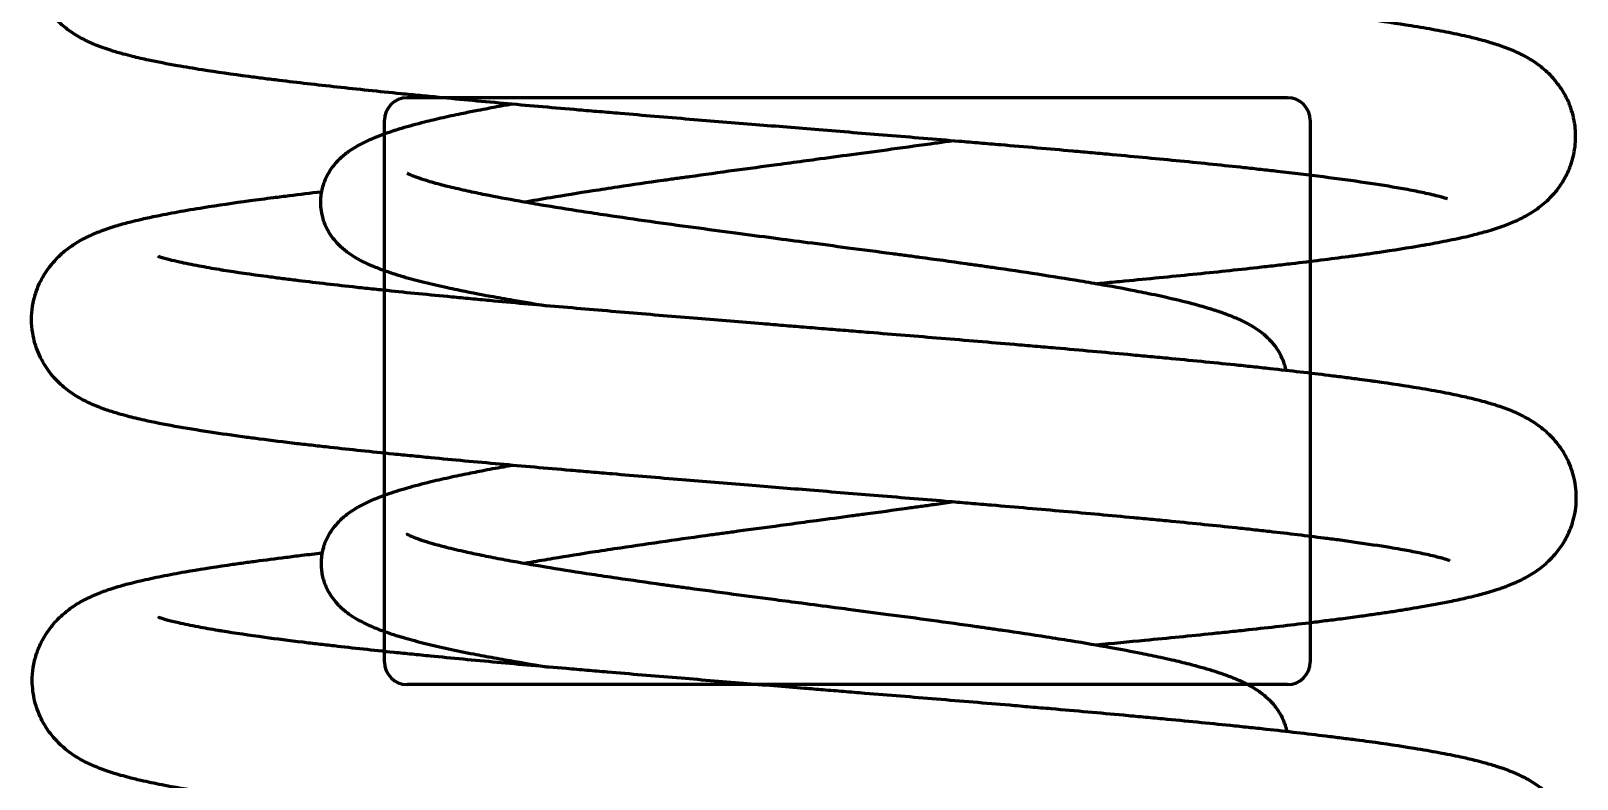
# Model space of a CAD drawing. Header units: millimetres. Extents: x 0 to 840, y 0 to 594.
# Drawn here: x 475.365 to 477.648, y 305.538 to 306.643 of the extents above; entities that cross this region are included whole.
import ezdxf

# ---------------------------------------------------------------- set-up
doc = ezdxf.new("R2010")
doc.units = ezdxf.units.MM
doc.linetypes.add('K5LT_BASIC', pattern=[0])
doc.layers.add('Системный слой', color=7, linetype='Continuous')

# ---------------------------------------------------------------- blocks, each defined once
blk = doc.blocks.new('U29')
at = {"layer": 'Системный слой', "color": 5, "linetype": 'K5LT_BASIC', "lineweight": 60, "true_color": 0x0000ff}
for p, q in [((475.9203, 306.5441), (477.2203, 306.5441)), ((475.887, 305.7107), (475.887, 306.5107)), ((477.2537, 306.5107), (477.2537, 305.7107)), ((477.2203, 305.6774), (475.9203, 305.6774))]:
    blk.add_line(p, q, dxfattribs=at)
for centre, start, end in [((475.9203, 306.5107), 90, 180), ((477.2203, 306.5107), 0, 90), ((475.9203, 305.7107), 180, 270), ((477.2203, 305.7107), 270, 0)]:
    blk.add_arc(centre, 0.0333, start, end, dxfattribs=at)
blk = doc.blocks.new('U40')
at = {"layer": 'Системный слой', "color": 5, "linetype": 'K5LT_BASIC', "lineweight": 60, "true_color": 0x0000ff}
for points, knots in [([(477.4565, 306.3945), (477.4551, 306.3949), (477.4541, 306.3953), (477.4506, 306.3963), (477.4487, 306.3969), (477.441, 306.399), (477.4333, 306.4009), (477.4209, 306.4036), (477.4171, 306.4044), (477.4051, 306.4068), (477.3965, 306.4085), (477.3718, 306.4128), (477.3544, 306.4156), (477.3162, 306.4213), (477.2954, 306.4241), (477.2516, 306.4297), (477.2288, 306.4325), (477.1968, 306.4361), (477.1887, 306.437), (477.1725, 306.4388), (477.1642, 306.4397), (477.126, 306.4439), (477.0946, 306.4471), (477.0296, 306.4535), (476.9961, 306.4566), (476.9519, 306.4607), (476.9422, 306.4616), (476.9227, 306.4633), (476.9129, 306.4642), (476.8684, 306.4682), (476.8329, 306.4712), (476.7866, 306.4752), (476.7764, 306.4761), (476.7559, 306.4778), (476.7457, 306.4786), (476.7005, 306.4824), (476.6651, 306.4854), (476.5959, 306.491), (476.562, 306.4938), (476.4971, 306.4991), (476.4661, 306.5016), (476.4027, 306.5068), (476.3702, 306.5094), (476.3034, 306.5149), (476.2691, 306.5178), (476.225, 306.5215), (476.2147, 306.5224), (476.1942, 306.5241), (476.184, 306.525), (476.1382, 306.5289), (476.1034, 306.5319), (476.0343, 306.5381), (476.0002, 306.5413), (475.9577, 306.5453), (475.9484, 306.5462), (475.9298, 306.548), (475.9206, 306.5489), (475.8787, 306.5531), (475.8473, 306.5564), (475.7872, 306.5629), (475.7586, 306.5662), (475.7239, 306.5705), (475.7162, 306.5714), (475.7012, 306.5733), (475.6938, 306.5743), (475.6621, 306.5785), (475.6392, 306.5818), (475.6115, 306.5861), (475.6053, 306.5872), (475.593, 306.5892), (475.587, 306.5902), (475.5661, 306.5939), (475.5519, 306.5967), (475.5305, 306.6012), (475.5225, 306.6031), (475.5102, 306.6061), (475.5057, 306.6073), (475.4953, 306.6101), (475.4894, 306.6118), (475.4799, 306.6148), (475.4759, 306.6162), (475.4682, 306.6189), (475.4648, 306.6202), (475.4549, 306.6243), (475.4496, 306.6267), (475.4401, 306.6315), (475.4367, 306.6334), (475.4301, 306.6373), (475.4266, 306.6396), (475.4179, 306.6457), (475.4121, 306.6503), (475.4033, 306.6585), (475.4002, 306.6617), (475.3953, 306.6673), (475.3934, 306.6696), (475.3888, 306.6757), (475.3861, 306.6796), (475.3811, 306.6878), (475.3788, 306.6921), (475.3747, 306.7012), (475.3728, 306.7058), (475.3692, 306.717), (475.3676, 306.7235), (475.3655, 306.7368), (475.365, 306.7435), (475.3651, 306.7568), (475.3656, 306.7634), (475.3675, 306.775), (475.3686, 306.7801), (475.3714, 306.7898), (475.3731, 306.7945), (475.3769, 306.8036), (475.3791, 306.808), (475.3837, 306.8164), (475.3863, 306.8203), (475.3909, 306.8268), (475.3929, 306.8294), (475.3978, 306.8353), (475.4008, 306.8386), (475.4082, 306.846), (475.413, 306.8501), (475.4206, 306.856), (475.4237, 306.8582), (475.43, 306.8624), (475.433, 306.8642), (475.4394, 306.8678), (475.4422, 306.8693), (475.4516, 306.8741), (475.4575, 306.8766), (475.4669, 306.8803), (475.4706, 306.8817), (475.4779, 306.8843), (475.4816, 306.8856), (475.4918, 306.8888), (475.498, 306.8906), (475.5089, 306.8935), (475.5135, 306.8947), (475.5228, 306.8969), (475.5276, 306.8981), (475.543, 306.9015), (475.5539, 306.9038), (475.577, 306.9082), (475.5892, 306.9104), (475.6082, 306.9136), (475.6146, 306.9146), (475.6426, 306.9191), (475.6659, 306.9225), (475.6981, 306.9268), (475.7056, 306.9278), (475.7208, 306.9298), (475.7285, 306.9308), (475.7545, 306.934), (475.7733, 306.9363), (475.7929, 306.9386)], [0, 0, 0, 0, 0.290944, 0.290944, 0.583909, 0.583909, 1.354935, 1.354935, 1.674053, 1.674053, 2.284604, 2.284604, 3.293088, 3.293088, 4.301572, 4.301572, 5.269341, 5.269341, 5.586536, 5.586536, 5.902662, 5.902662, 7.027243, 7.027243, 8.136255, 8.136255, 8.444165, 8.444165, 8.751217, 8.751217, 9.827555, 9.827555, 10.130496, 10.130496, 10.432366, 10.432366, 11.454484, 11.454484, 12.420684, 12.420684, 13.302322, 13.302322, 14.230428, 14.230428, 15.22664, 15.22664, 15.530378, 15.530378, 15.835346, 15.835346, 16.900575, 16.900575, 17.995386, 17.995386, 18.309152, 18.309152, 18.624005, 18.624005, 19.754842, 19.754842, 20.88914, 20.88914, 21.215839, 21.215839, 21.544063, 21.544063, 22.652714, 22.652714, 22.987864, 22.987864, 23.323638, 23.323638, 24.195088, 24.195088, 24.743006, 24.743006, 25.072183, 25.072183, 25.513781, 25.513781, 25.824925, 25.824925, 26.116349, 26.116349, 26.557947, 26.557947, 26.797941, 26.797941, 27.024467, 27.024467, 27.383963, 27.383963, 27.577727, 27.577727, 27.699414, 27.699414, 27.882661, 27.882661, 28.061155, 28.061155, 28.236097, 28.236097, 28.45923, 28.45923, 28.677229, 28.677229, 28.894662, 28.894662, 29.067386, 29.067386, 29.242736, 29.242736, 29.421447, 29.421447, 29.601109, 29.601109, 29.734399, 29.734399, 29.920648, 29.920648, 30.209376, 30.209376, 30.413122, 30.413122, 30.627062, 30.627062, 30.853956, 30.853956, 31.316668, 31.316668, 31.598844, 31.598844, 31.894564, 31.894564, 32.37485, 32.37485, 32.701591, 32.701591, 33.034248, 33.034248, 33.731965, 33.731965, 34.429683, 34.429683, 34.765581, 34.765581, 35.883034, 35.883034, 36.212126, 36.212126, 36.539897, 36.539897, 37.297179, 37.297179, 37.297179, 37.297179]), ([(476.9363, 306.2694), (476.941, 306.2698), (476.9457, 306.2703), (476.9602, 306.2717), (476.97, 306.2726), (477.0143, 306.2768), (477.0479, 306.2801), (477.1134, 306.2867), (477.1453, 306.2901), (477.1844, 306.2944), (477.1929, 306.2954), (477.2098, 306.2973), (477.2181, 306.2983), (477.2558, 306.3027), (477.2838, 306.3062), (477.3174, 306.3106), (477.3247, 306.3116), (477.3391, 306.3136), (477.3461, 306.3146), (477.3768, 306.3191), (477.3987, 306.3225), (477.4211, 306.3264), (477.4231, 306.3268), (477.4311, 306.3282), (477.4369, 306.3293), (477.4481, 306.3314), (477.4536, 306.3325), (477.4702, 306.3358), (477.4809, 306.3382), (477.4976, 306.3423), (477.5042, 306.344), (477.5149, 306.3469), (477.519, 306.3481), (477.5273, 306.3507), (477.5311, 306.352), (477.5412, 306.3555), (477.5477, 306.3579), (477.5573, 306.3621), (477.5608, 306.3637), (477.5709, 306.3687), (477.5768, 306.3719), (477.5875, 306.379), (477.5905, 306.3812), (477.597, 306.3863), (477.6002, 306.389), (477.6064, 306.3948), (477.6097, 306.3981), (477.6169, 306.4062), (477.6214, 306.4121), (477.6286, 306.4233), (477.632, 306.4296), (477.6358, 306.4382), (477.6367, 306.4405), (477.638, 306.4439), (477.6384, 306.4451), (477.6396, 306.4485), (477.6403, 306.4508), (477.6422, 306.4579), (477.6433, 306.4627), (477.6448, 306.4728), (477.6453, 306.478), (477.6456, 306.4884), (477.6455, 306.4937), (477.6445, 306.5041), (477.6437, 306.5092), (477.6414, 306.5193), (477.64, 306.5242), (477.6362, 306.5352), (477.6335, 306.5411), (477.6276, 306.5524), (477.6241, 306.5577), (477.6203, 306.563), (477.62, 306.5633), (477.6168, 306.5677), (477.6135, 306.5715), (477.6075, 306.5781), (477.6043, 306.5811), (477.5983, 306.5866), (477.5951, 306.5891), (477.5889, 306.5939), (477.5859, 306.596), (477.5773, 306.6015), (477.5726, 306.6042), (477.5643, 306.6085), (477.5611, 306.61), (477.5546, 306.613), (477.551, 306.6144), (477.5442, 306.6172), (477.5405, 306.6185), (477.5304, 306.6221), (477.5241, 306.6241), (477.5133, 306.6272), (477.509, 306.6284), (477.4985, 306.6312), (477.4919, 306.6328), (477.4802, 306.6355), (477.4753, 306.6366), (477.4651, 306.6388), (477.4598, 306.6398), (477.4438, 306.643), (477.4327, 306.645), (477.4149, 306.6481), (477.4088, 306.6491), (477.3824, 306.6533), (477.3607, 306.6565), (477.3303, 306.6607), (477.323, 306.6617), (477.3083, 306.6636), (477.3007, 306.6646), (477.2682, 306.6687), (477.2418, 306.6718), (477.2057, 306.6758), (477.1972, 306.6767), (477.18, 306.6786), (477.1712, 306.6795), (477.1302, 306.6839), (477.0964, 306.6873), (477.0519, 306.6916), (477.0425, 306.6925), (477.0234, 306.6943), (477.0138, 306.6952), (476.9698, 306.6992), (476.9345, 306.7024), (476.863, 306.7087), (476.8269, 306.7118), (476.78, 306.7158), (476.7696, 306.7167), (476.7489, 306.7184), (476.7385, 306.7193), (476.6929, 306.7231), (476.6573, 306.726), (476.5878, 306.7317), (476.554, 306.7344), (476.5151, 306.7376), (476.5101, 306.738), (476.5051, 306.7384)], [17.623061, 17.623061, 17.623061, 17.623061, 17.771086, 17.771086, 18.083735, 18.083735, 19.19671, 19.19671, 20.331675, 20.331675, 20.654254, 20.654254, 20.978354, 20.978354, 22.144104, 22.144104, 22.475175, 22.475175, 22.807892, 22.807892, 23.950144, 23.950144, 24.066352, 24.066352, 24.406011, 24.406011, 24.746109, 24.746109, 25.460175, 25.460175, 25.939346, 25.939346, 26.264535, 26.264535, 26.572021, 26.572021, 27.063076, 27.063076, 27.335934, 27.335934, 27.816882, 27.816882, 28.027667, 28.027667, 28.226744, 28.226744, 28.417739, 28.417739, 28.689125, 28.689125, 28.941073, 28.941073, 29.030206, 29.030206, 29.073246, 29.073246, 29.159327, 29.159327, 29.331489, 29.331489, 29.511742, 29.511742, 29.692132, 29.692132, 29.872493, 29.872493, 30.052679, 30.052679, 30.286936, 30.286936, 30.528844, 30.528844, 30.547838, 30.547838, 30.750498, 30.750498, 30.940566, 30.940566, 31.136654, 31.136654, 31.341025, 31.341025, 31.70501, 31.70501, 31.94946, 31.94946, 32.213855, 32.213855, 32.495603, 32.495603, 33.005618, 33.005618, 33.324911, 33.324911, 33.797694, 33.797694, 34.132336, 34.132336, 34.471513, 34.471513, 35.135814, 35.135814, 35.475365, 35.475365, 36.562005, 36.562005, 36.895069, 36.895069, 37.226539, 37.226539, 38.305195, 38.305195, 38.63161, 38.63161, 38.9571, 38.9571, 40.144764, 40.144764, 40.461676, 40.461676, 40.77745, 40.77745, 41.895897, 41.895897, 42.988119, 42.988119, 43.294906, 43.294906, 43.6004, 43.6004, 44.633082, 44.633082, 45.605042, 45.605042, 45.749012, 45.749012, 45.749012, 45.749012]), ([(476.0751, 306.5345), (476.0688, 306.5334), (476.0625, 306.5322), (476.0509, 306.5301), (476.0456, 306.5291), (476.0351, 306.5271), (476.0299, 306.5261), (476.0176, 306.5237), (476.0106, 306.5223), (475.9988, 306.5199), (475.994, 306.5189), (475.9788, 306.5156), (475.9687, 306.5133), (475.9547, 306.51), (475.9504, 306.509), (475.9342, 306.5049), (475.9228, 306.5018), (475.9086, 306.4976), (475.905, 306.4965), (475.8981, 306.4943), (475.8947, 306.4931), (475.8843, 306.4895), (475.8775, 306.487), (475.8682, 306.4832), (475.8654, 306.4819), (475.8574, 306.4782), (475.8522, 306.4757), (475.8448, 306.4714), (475.8424, 306.47), (475.8356, 306.4657), (475.8311, 306.4625), (475.8246, 306.457), (475.8227, 306.4554), (475.8188, 306.4516), (475.817, 306.4498), (475.8123, 306.4444), (475.8095, 306.4409), (475.8045, 306.4334), (475.8022, 306.4292), (475.7991, 306.4226), (475.7979, 306.4195), (475.796, 306.414), (475.7951, 306.411), (475.7938, 306.4051), (475.7933, 306.4021), (475.7924, 306.3948), (475.7923, 306.3907), (475.7926, 306.3821), (475.7931, 306.3781), (475.7944, 306.371), (475.7951, 306.3681), (475.7968, 306.3626), (475.7978, 306.3596), (475.8, 306.3544), (475.8014, 306.3516), (475.804, 306.3466), (475.8055, 306.3442), (475.8094, 306.3383), (475.8119, 306.3352), (475.8167, 306.3296), (475.8188, 306.3274), (475.823, 306.3235), (475.8249, 306.3218), (475.8288, 306.3186), (475.8308, 306.317), (475.8368, 306.3126), (475.8409, 306.31), (475.8472, 306.3063), (475.8495, 306.305), (475.8542, 306.3025), (475.8567, 306.3013), (475.8644, 306.2976), (475.8698, 306.2953), (475.8784, 306.2919), (475.8813, 306.2908), (475.8907, 306.2874), (475.8974, 306.2852), (475.9079, 306.2819), (475.9114, 306.2809), (475.9247, 306.277), (475.9349, 306.2743), (475.9566, 306.2689), (475.968, 306.2663), (475.9847, 306.2627), (475.9894, 306.2617), (476.0098, 306.2574), (476.0264, 306.2542), (476.0491, 306.25), (476.0545, 306.249), (476.0654, 306.2471), (476.0709, 306.2461), (476.0929, 306.2423), (476.1099, 306.2395), (476.1275, 306.2367)], [18.288059, 18.288059, 18.288059, 18.288059, 18.640679, 18.640679, 18.950347, 18.950347, 19.260801, 19.260801, 19.697682, 19.697682, 20.01086, 20.01086, 20.706919, 20.706919, 21.022623, 21.022623, 21.934896, 21.934896, 22.248463, 22.248463, 22.559638, 22.559638, 23.226601, 23.226601, 23.519643, 23.519643, 24.081916, 24.081916, 24.340135, 24.340135, 24.843931, 24.843931, 25.066044, 25.066044, 25.275561, 25.275561, 25.602945, 25.602945, 25.901844, 25.901844, 26.09033, 26.09033, 26.276922, 26.276922, 26.458476, 26.458476, 26.709823, 26.709823, 26.957756, 26.957756, 27.13749, 27.13749, 27.320963, 27.320963, 27.508739, 27.508739, 27.697421, 27.697421, 27.994566, 27.994566, 28.245952, 28.245952, 28.459503, 28.459503, 28.682849, 28.682849, 29.129067, 29.129067, 29.380993, 29.380993, 29.646039, 29.646039, 30.214453, 30.214453, 30.507526, 30.507526, 31.127373, 31.127373, 31.438681, 31.438681, 32.257298, 32.257298, 33.075915, 33.075915, 33.390403, 33.390403, 34.411396, 34.411396, 34.721833, 34.721833, 35.03109, 35.03109, 35.936783, 35.936783, 35.936783, 35.936783]), ([(476.5056, 306.4507), (476.5117, 306.4515), (476.5178, 306.4523), (476.5413, 306.4555), (476.5588, 306.4579), (476.5964, 306.4629), (476.6164, 306.4656), (476.6579, 306.4713), (476.6793, 306.4743), (476.7082, 306.4783), (476.7158, 306.4794), (476.7235, 306.4805)], [0, 0, 0, 0, 0.256953, 0.256953, 0.998975, 0.998975, 1.853671, 1.853671, 2.788467, 2.788467, 3.129531, 3.129531, 3.129531, 3.129531]), ([(476.0928, 306.3899), (476.1055, 306.3922), (476.1188, 306.3945), (476.1523, 306.4001), (476.1729, 306.4035), (476.2005, 306.4077), (476.2066, 306.4087), (476.219, 306.4106), (476.2252, 306.4115), (476.2532, 306.4157), (476.2756, 306.419), (476.3048, 306.4232), (476.3113, 306.4241), (476.3243, 306.4259), (476.3308, 306.4268), (476.3592, 306.4308), (476.3814, 306.4339), (476.4246, 306.4398), (476.4455, 306.4426), (476.4796, 306.4472), (476.4926, 306.4489), (476.5056, 306.4507)], [5.677894, 5.677894, 5.677894, 5.677894, 6.409054, 6.409054, 7.464012, 7.464012, 7.762758, 7.762758, 8.061394, 8.061394, 9.089895, 9.089895, 9.380283, 9.380283, 9.669328, 9.669328, 10.631748, 10.631748, 11.527094, 11.527094, 12.078338, 12.078338, 12.078338, 12.078338]), ([(477.218, 306.1412), (477.2177, 306.1425), (477.2174, 306.1439), (477.2164, 306.1481), (477.2155, 306.151), (477.2139, 306.1555), (477.2131, 306.1574), (477.2106, 306.1631), (477.2084, 306.1673), (477.2047, 306.1731), (477.2031, 306.1755), (477.1998, 306.1797), (477.1982, 306.1818), (477.1946, 306.1857), (477.1929, 306.1874), (477.1892, 306.191), (477.1874, 306.1926), (477.1844, 306.1951), (477.1834, 306.1959), (477.1786, 306.1997), (477.1749, 306.2022), (477.1689, 306.206), (477.1667, 306.2073), (477.1621, 306.2099), (477.1597, 306.2112), (477.1517, 306.2152), (477.1462, 306.2177), (477.1376, 306.2212), (477.1347, 306.2224), (477.126, 306.2256), (477.1201, 306.2277), (477.1105, 306.2308), (477.1071, 306.2319), (477.0958, 306.2353), (477.0877, 306.2375), (477.0674, 306.2429), (477.0548, 306.2459), (477.0387, 306.2495), (477.0358, 306.2502), (477.0271, 306.2521), (477.0212, 306.2533), (477.0103, 306.2556), (477.0054, 306.2566), (476.9837, 306.2609), (476.9661, 306.2642), (476.9422, 306.2684), (476.9366, 306.2694), (476.9254, 306.2713), (476.9197, 306.2722), (476.8938, 306.2766), (476.8728, 306.2799), (476.8296, 306.2865), (476.8074, 306.2898), (476.7783, 306.294), (476.7718, 306.295), (476.7588, 306.2968), (476.7523, 306.2977), (476.7232, 306.3018), (476.7001, 306.305), (476.6701, 306.309), (476.6635, 306.3099), (476.6501, 306.3117), (476.6435, 306.3126), (476.6151, 306.3164), (476.5932, 306.3192), (476.5514, 306.3247), (476.5314, 306.3274), (476.4948, 306.3321), (476.4781, 306.3343), (476.4426, 306.339), (476.4238, 306.3415), (476.3843, 306.3467), (476.3637, 306.3495), (476.3216, 306.3552), (476.3001, 306.3581), (476.2571, 306.3642), (476.2356, 306.3673), (476.2086, 306.3713), (476.2025, 306.3722), (476.1905, 306.374), (476.1845, 306.375), (476.1575, 306.3791), (476.1373, 306.3824), (476.1126, 306.3865), (476.1072, 306.3874), (476.0965, 306.3893), (476.0913, 306.3902), (476.0682, 306.3943), (476.0514, 306.3975), (476.0312, 306.4015), (476.0268, 306.4024), (476.0181, 306.4043), (476.0138, 306.4052), (476, 306.4082), (475.991, 306.4103), (475.979, 306.4132), (475.9756, 306.4141), (475.9635, 306.4172), (475.9557, 306.4195), (475.9437, 306.4232), (475.9391, 306.4247), (475.9332, 306.4268), (475.9314, 306.4275), (475.9294, 306.4283), (475.9288, 306.4285), (475.9278, 306.4289), (475.9272, 306.4292), (475.9257, 306.4298), (475.9248, 306.4302), (475.9231, 306.431), (475.9223, 306.4314), (475.921, 306.432), (475.9208, 306.4321), (475.9204, 306.4323)], [15.275975, 15.275975, 15.275975, 15.275975, 15.358162, 15.358162, 15.539329, 15.539329, 15.664299, 15.664299, 15.952129, 15.952129, 16.144103, 16.144103, 16.339721, 16.339721, 16.540836, 16.540836, 16.749709, 16.749709, 16.867796, 16.867796, 17.283362, 17.283362, 17.53163, 17.53163, 17.790659, 17.790659, 18.385481, 18.385481, 18.678397, 18.678397, 19.242652, 19.242652, 19.55205, 19.55205, 20.229486, 20.229486, 21.160304, 21.160304, 21.357963, 21.357963, 21.753282, 21.753282, 22.066661, 22.066661, 23.109953, 23.109953, 23.419078, 23.419078, 23.727102, 23.727102, 24.803804, 24.803804, 25.862991, 25.862991, 26.161472, 26.161472, 26.458493, 26.458493, 27.481081, 27.481081, 27.770987, 27.770987, 28.059009, 28.059009, 28.993688, 28.993688, 29.838137, 29.838137, 30.544141, 30.544141, 31.346467, 31.346467, 32.240903, 32.240903, 33.199193, 33.199193, 34.20253, 34.20253, 34.498076, 34.498076, 34.794726, 34.794726, 35.845875, 35.845875, 36.146045, 36.146045, 36.446427, 36.446427, 37.483735, 37.483735, 37.785582, 37.785582, 38.087665, 38.087665, 38.791118, 38.791118, 39.091674, 39.091674, 39.874992, 39.874992, 40.46006, 40.46006, 40.739372, 40.739372, 40.834552, 40.834552, 40.951625, 40.951625, 41.185771, 41.185771, 41.484727, 41.484727, 41.66928, 41.66928, 41.66928, 41.66928]), ([(477.4599, 305.8602), (477.4593, 305.8605), (477.4599, 305.8602), (477.4569, 305.8614), (477.4535, 305.8625), (477.448, 305.864), (477.4455, 305.8647), (477.4377, 305.8667), (477.4308, 305.8684), (477.4192, 305.8709), (477.4152, 305.8717), (477.4035, 305.874), (477.3954, 305.8755), (477.3817, 305.8779), (477.3765, 305.8788), (477.3556, 305.8822), (477.3386, 305.8848), (477.312, 305.8886), (477.3035, 305.8898), (477.288, 305.8918), (477.281, 305.8927), (477.249, 305.8968), (477.2221, 305.9001), (477.1856, 305.9042), (477.1775, 305.9051), (477.1609, 305.9069), (477.1526, 305.9078), (477.1138, 305.9119), (477.0821, 305.9151), (477.0399, 305.9192), (477.0307, 305.9201), (477.0121, 305.9219), (477.0027, 305.9227), (476.9597, 305.9268), (476.925, 305.9299), (476.8548, 305.9361), (476.8193, 305.9392), (476.773, 305.9431), (476.7627, 305.944), (476.7422, 305.9457), (476.7319, 305.9466), (476.6868, 305.9503), (476.6516, 305.9532), (476.5827, 305.9589), (476.5491, 305.9616), (476.4851, 305.9668), (476.4546, 305.9693), (476.3913, 305.9744), (476.3586, 305.9771), (476.2913, 305.9827), (476.2569, 305.9855), (476.2127, 305.9893), (476.2024, 305.9902), (476.182, 305.9919), (476.1718, 305.9928), (476.1261, 305.9967), (476.0912, 305.9998), (476.0223, 306.006), (475.9884, 306.0091), (475.9461, 306.0132), (475.9368, 306.0141), (475.9184, 306.0159), (475.9092, 306.0168), (475.8677, 306.021), (475.8366, 306.0243), (475.7985, 306.0285), (475.7902, 306.0294), (475.7738, 306.0313), (475.7657, 306.0322), (475.7386, 306.0354), (475.7202, 306.0377), (475.6952, 306.0409), (475.6879, 306.0419), (475.6628, 306.0453), (475.6457, 306.0477), (475.611, 306.053), (475.5937, 306.0558), (475.5614, 306.0616), (475.5464, 306.0646), (475.5238, 306.0697), (475.5155, 306.0716), (475.5031, 306.0749), (475.4987, 306.0761), (475.4888, 306.079), (475.483, 306.0808), (475.4735, 306.084), (475.4701, 306.0853), (475.4625, 306.0882), (475.4593, 306.0895), (475.4486, 306.0942), (475.4414, 306.0978), (475.4307, 306.1043), (475.4272, 306.1065), (475.4185, 306.1126), (475.4129, 306.1171), (475.4045, 306.1251), (475.4017, 306.1279), (475.396, 306.1343), (475.3931, 306.1379), (475.3876, 306.1455), (475.3851, 306.1495), (475.3803, 306.158), (475.3781, 306.1624), (475.3742, 306.1716), (475.3725, 306.1764), (475.3696, 306.1863), (475.3685, 306.1913), (475.3666, 306.203), (475.366, 306.2097), (475.366, 306.2231), (475.3666, 306.2297), (475.3686, 306.2427), (475.3702, 306.2492), (475.3736, 306.26), (475.3754, 306.2647), (475.3795, 306.2736), (475.3818, 306.2779), (475.3866, 306.2861), (475.3892, 306.2899), (475.3932, 306.2952), (475.3945, 306.2968), (475.3986, 306.3018), (475.4016, 306.305), (475.4089, 306.3124), (475.4137, 306.3166), (475.4232, 306.3239), (475.4282, 306.3273), (475.4363, 306.3322), (475.4391, 306.3338), (475.4456, 306.3373), (475.4485, 306.3387), (475.458, 306.3431), (475.4643, 306.3457), (475.4741, 306.3493), (475.4778, 306.3506), (475.4855, 306.3532), (475.4892, 306.3543), (475.4995, 306.3574), (475.506, 306.3591), (475.5171, 306.362), (475.5218, 306.3631), (475.5336, 306.3659), (475.5408, 306.3675), (475.5536, 306.3701), (475.559, 306.3712), (475.5701, 306.3734), (475.5758, 306.3744), (475.5938, 306.3777), (475.6065, 306.3798), (475.6411, 306.3854), (475.6641, 306.3887), (475.6998, 306.3936), (475.7113, 306.3951), (475.7309, 306.3976), (475.7387, 306.3986), (475.7619, 306.4015), (475.7777, 306.4034), (475.7939, 306.4052)], [0, 0, 0, 0, 0.239677, 0.239677, 0.769089, 0.769089, 1.00884, 1.00884, 1.716849, 1.716849, 2.058917, 2.058917, 2.662628, 2.662628, 3.008563, 3.008563, 3.998002, 3.998002, 4.43811, 4.43811, 4.780575, 4.780575, 5.979669, 5.979669, 6.317232, 6.317232, 6.65326, 6.65326, 7.85021, 7.85021, 8.181162, 8.181162, 8.51121, 8.51121, 9.678757, 9.678757, 10.821286, 10.821286, 11.143587, 11.143587, 11.464709, 11.464709, 12.547447, 12.547447, 13.567453, 13.567453, 14.491641, 14.491641, 15.491437, 15.491437, 16.559803, 16.559803, 16.884064, 16.884064, 17.209613, 17.209613, 18.350166, 18.350166, 19.521307, 19.521307, 19.85615, 19.85615, 20.192211, 20.192211, 21.399377, 21.399377, 21.742279, 21.742279, 22.087167, 22.087167, 22.913436, 22.913436, 23.264072, 23.264072, 24.139597, 24.139597, 25.145015, 25.145015, 26.150432, 26.150432, 26.773548, 26.773548, 27.12101, 27.12101, 27.592194, 27.592194, 27.90714, 27.90714, 28.196774, 28.196774, 28.761269, 28.761269, 29.004525, 29.004525, 29.382444, 29.382444, 29.570192, 29.570192, 29.768902, 29.768902, 29.962638, 29.962638, 30.151651, 30.151651, 30.337193, 30.337193, 30.520426, 30.520426, 30.752724, 30.752724, 30.98437, 30.98437, 31.220043, 31.220043, 31.407875, 31.407875, 31.598835, 31.598835, 31.790757, 31.790757, 31.879361, 31.879361, 32.077713, 32.077713, 32.384318, 32.384318, 32.734552, 32.734552, 32.969893, 32.969893, 33.221412, 33.221412, 33.740547, 33.740547, 34.050455, 34.050455, 34.369541, 34.369541, 34.880776, 34.880776, 35.233128, 35.233128, 35.744363, 35.744363, 36.103722, 36.103722, 36.463402, 36.463402, 37.20516, 37.20516, 38.385866, 38.385866, 38.924982, 38.924982, 39.273908, 39.273908, 39.943435, 39.943435, 39.943435, 39.943435]), ([(476.506, 306.2051), (476.496, 306.2059), (476.486, 306.2067), (476.4659, 306.2083), (476.4558, 306.2092), (476.4136, 306.2126), (476.3815, 306.2152), (476.3155, 306.2207), (476.2816, 306.2235), (476.2132, 306.2293), (476.1786, 306.2322), (476.11, 306.2382), (476.0758, 306.2413), (476.0331, 306.2452), (476.0236, 306.2461), (476.0048, 306.2479), (475.9955, 306.2488), (475.9533, 306.2528), (475.9215, 306.2559), (475.8824, 306.26), (475.8739, 306.2609), (475.857, 306.2627), (475.8486, 306.2636), (475.8103, 306.2678), (475.7819, 306.2711), (475.7482, 306.2753), (475.741, 306.2762), (475.727, 306.278), (475.7201, 306.2789), (475.69, 306.2829), (475.6686, 306.2861), (475.6475, 306.2894), (475.6456, 306.2898), (475.6383, 306.291), (475.633, 306.2918), (475.6229, 306.2936), (475.618, 306.2945), (475.6025, 306.2974), (475.5929, 306.2993), (475.579, 306.3024), (475.5742, 306.3036), (475.5674, 306.3053), (475.5649, 306.306), (475.5622, 306.3068), (475.5614, 306.307), (475.5601, 306.3074), (475.5593, 306.3076), (475.5577, 306.3081), (475.5565, 306.3085), (475.5548, 306.3091), (475.5539, 306.3094), (475.5527, 306.3099), (475.5531, 306.3097), (475.5527, 306.3099)], [0, 0, 0, 0, 0.275153, 0.275153, 0.553693, 0.553693, 1.441429, 1.441429, 2.395256, 2.395256, 3.394837, 3.394837, 4.426706, 4.426706, 4.724653, 4.724653, 5.023411, 5.023411, 6.089253, 6.089253, 6.392151, 6.392151, 6.698765, 6.698765, 7.81483, 7.81483, 8.12415, 8.12415, 8.434333, 8.434333, 9.511689, 9.511689, 9.620134, 9.620134, 9.934016, 9.934016, 10.247812, 10.247812, 10.98344, 10.98344, 11.450632, 11.450632, 11.748582, 11.748582, 11.855359, 11.855359, 11.968902, 11.968902, 12.195986, 12.195986, 12.488571, 12.488571, 12.809594, 12.809594, 12.809594, 12.809594]), ([(476.9372, 305.7361), (476.9619, 305.7384), (476.986, 305.7407), (477.044, 305.7463), (477.0772, 305.7496), (477.1182, 305.7539), (477.1272, 305.7548), (477.1451, 305.7567), (477.1539, 305.7576), (477.1939, 305.762), (477.2237, 305.7654), (477.2601, 305.7698), (477.268, 305.7708), (477.2836, 305.7728), (477.2913, 305.7737), (477.3082, 305.7759), (477.3174, 305.7772), (477.3337, 305.7794), (477.3409, 305.7804), (477.3549, 305.7824), (477.3617, 305.7834), (477.3752, 305.7854), (477.3818, 305.7865), (477.3913, 305.788), (477.3943, 305.7884), (477.4037, 305.79), (477.4099, 305.791), (477.4314, 305.7947), (477.4458, 305.7973), (477.4679, 305.8018), (477.4761, 305.8036), (477.4888, 305.8066), (477.4936, 305.8077), (477.5058, 305.8108), (477.5131, 305.8128), (477.5241, 305.8161), (477.5284, 305.8174), (477.538, 305.8206), (477.5435, 305.8226), (477.5528, 305.8264), (477.556, 305.8277), (477.5631, 305.831), (477.5663, 305.8325), (477.576, 305.8376), (477.5825, 305.8415), (477.5922, 305.8484), (477.5957, 305.851), (477.602, 305.8564), (477.6053, 305.8594), (477.6115, 305.8656), (477.6145, 305.869), (477.6194, 305.875), (477.6214, 305.8777), (477.627, 305.8857), (477.6305, 305.8914), (477.6364, 305.9036), (477.6389, 305.9097), (477.6424, 305.9212), (477.6436, 305.9262), (477.6455, 305.9364), (477.6461, 305.9416), (477.6466, 305.9521), (477.6466, 305.9573), (477.6458, 305.9677), (477.6451, 305.9729), (477.6432, 305.983), (477.6419, 305.988), (477.6388, 305.9975), (477.6369, 306.0022), (477.6328, 306.0111), (477.6306, 306.0154), (477.6248, 306.0249), (477.6212, 306.0299), (477.6147, 306.038), (477.6117, 306.0414), (477.6057, 306.0474), (477.6025, 306.0503), (477.5965, 306.0555), (477.5933, 306.058), (477.587, 306.0625), (477.584, 306.0645), (477.5776, 306.0685), (477.5748, 306.0701), (477.5656, 306.0751), (477.5604, 306.0775), (477.5516, 306.0813), (477.548, 306.0828), (477.541, 306.0854), (477.5373, 306.0867), (477.5272, 306.0901), (477.521, 306.092), (477.5103, 306.095), (477.5059, 306.0962), (477.495, 306.099), (477.4882, 306.1006), (477.4762, 306.1033), (477.4712, 306.1044), (477.4608, 306.1065), (477.4554, 306.1076), (477.4387, 306.1108), (477.4268, 306.1129), (477.3945, 306.1183), (477.3731, 306.1216), (477.3475, 306.1251), (477.3449, 306.1255), (477.337, 306.1266), (477.3317, 306.1273), (477.319, 306.129), (477.3116, 306.13), (477.2965, 306.1319), (477.2889, 306.1328), (477.2538, 306.1372), (477.2249, 306.1405), (477.1859, 306.1447), (477.1772, 306.1457), (477.1596, 306.1475), (477.1507, 306.1485), (477.1099, 306.1527), (477.0767, 306.156), (477.0328, 306.1601), (477.0233, 306.161), (477.004, 306.1628), (476.9943, 306.1637), (476.95, 306.1678), (476.9145, 306.171), (476.868, 306.175), (476.8579, 306.1759), (476.8374, 306.1776), (476.8272, 306.1785), (476.7813, 306.1824), (476.7452, 306.1855), (476.6736, 306.1914), (476.6383, 306.1943), (476.5924, 306.198), (476.5821, 306.1989), (476.5616, 306.2006), (476.5513, 306.2014), (476.5294, 306.2032), (476.5177, 306.2041), (476.506, 306.2051)], [16.234524, 16.234524, 16.234524, 16.234524, 16.977452, 16.977452, 18.052439, 18.052439, 18.358392, 18.358392, 18.665686, 18.665686, 19.770262, 19.770262, 20.084684, 20.084684, 20.400348, 20.400348, 20.794818, 20.794818, 21.114, 21.114, 21.434007, 21.434007, 21.755519, 21.755519, 21.908138, 21.908138, 22.232445, 22.232445, 23.055538, 23.055538, 23.575561, 23.575561, 23.899665, 23.899665, 24.419688, 24.419688, 24.726694, 24.726694, 25.155002, 25.155002, 25.418064, 25.418064, 25.660598, 25.660598, 26.088137, 26.088137, 26.293835, 26.293835, 26.488776, 26.488776, 26.673912, 26.673912, 26.801182, 26.801182, 27.043204, 27.043204, 27.267783, 27.267783, 27.434058, 27.434058, 27.599129, 27.599129, 27.764029, 27.764029, 27.929796, 27.929796, 28.097501, 28.097501, 28.268271, 28.268271, 28.441609, 28.441609, 28.674257, 28.674257, 28.856373, 28.856373, 29.041168, 29.041168, 29.23267, 29.23267, 29.432705, 29.432705, 29.6437, 29.6437, 30.049891, 30.049891, 30.310234, 30.310234, 30.5874, 30.5874, 31.062033, 31.062033, 31.371381, 31.371381, 31.832815, 31.832815, 32.155248, 32.155248, 32.481135, 32.481135, 33.146104, 33.146104, 34.201152, 34.201152, 34.319762, 34.319762, 34.556983, 34.556983, 34.875626, 34.875626, 35.192892, 35.192892, 36.303242, 36.303242, 36.615781, 36.615781, 36.927204, 36.927204, 38.028748, 38.028748, 38.331974, 38.331974, 38.634161, 38.634161, 39.70292, 39.70292, 40.000379, 40.000379, 40.296744, 40.296744, 41.320964, 41.320964, 42.302211, 42.302211, 42.586826, 42.586826, 42.868991, 42.868991, 43.190406, 43.190406, 43.190406, 43.190406]), ([(476.0761, 306.0011), (476.0715, 306.0003), (476.067, 305.9995), (476.0571, 305.9977), (476.0517, 305.9967), (476.0411, 305.9948), (476.0358, 305.9938), (476.0217, 305.991), (476.013, 305.9893), (475.9996, 305.9865), (475.9948, 305.9855), (475.9795, 305.9822), (475.9695, 305.98), (475.9473, 305.9747), (475.9355, 305.9716), (475.9133, 305.9654), (475.9029, 305.9623), (475.8861, 305.9565), (475.8793, 305.954), (475.87, 305.9502), (475.8672, 305.9489), (475.8591, 305.9453), (475.854, 305.9427), (475.8465, 305.9385), (475.8441, 305.9371), (475.8372, 305.9328), (475.8327, 305.9296), (475.8261, 305.9242), (475.8242, 305.9225), (475.8205, 305.9189), (475.8189, 305.9173), (475.8142, 305.9122), (475.8114, 305.9088), (475.8072, 305.9026), (475.8056, 305.9001), (475.8029, 305.8952), (475.8015, 305.8923), (475.7992, 305.8871), (475.7981, 305.884), (475.7966, 305.8794), (475.7961, 305.8773), (475.7948, 305.872), (475.7942, 305.8685), (475.7934, 305.8606), (475.7933, 305.8565), (475.7936, 305.8491), (475.7939, 305.8463), (475.7948, 305.8403), (475.7954, 305.8374), (475.797, 305.8317), (475.7979, 305.8288), (475.7999, 305.8235), (475.8012, 305.8206), (475.8038, 305.8156), (475.8052, 305.813), (475.809, 305.807), (475.8114, 305.8038), (475.8157, 305.7986), (475.8173, 305.7967), (475.8201, 305.7938), (475.8212, 305.7928), (475.8241, 305.79), (475.826, 305.7883), (475.8299, 305.7851), (475.832, 305.7835), (475.838, 305.7792), (475.842, 305.7766), (475.8484, 305.7728), (475.8507, 305.7716), (475.8554, 305.7691), (475.8579, 305.7679), (475.8656, 305.7642), (475.871, 305.7619), (475.8796, 305.7585), (475.8826, 305.7574), (475.892, 305.754), (475.8986, 305.7518), (475.9091, 305.7485), (475.9127, 305.7475), (475.926, 305.7436), (475.9363, 305.7409), (475.958, 305.7355), (475.9695, 305.7329), (475.9934, 305.7277), (476.0059, 305.7251), (476.0286, 305.7207), (476.0385, 305.7188), (476.0541, 305.716), (476.0595, 305.715), (476.0839, 305.7107), (476.1037, 305.7073), (476.1258, 305.7038), (476.1272, 305.7036), (476.1285, 305.7034)], [18.282927, 18.282927, 18.282927, 18.282927, 18.536648, 18.536648, 18.845921, 18.845921, 19.156127, 19.156127, 19.69805, 19.69805, 20.011245, 20.011245, 20.707308, 20.707308, 21.617807, 21.617807, 22.528307, 22.528307, 23.194261, 23.194261, 23.488093, 23.488093, 24.050187, 24.050187, 24.309321, 24.309321, 24.818117, 24.818117, 25.041411, 25.041411, 25.231375, 25.231375, 25.563217, 25.563217, 25.755796, 25.755796, 25.945315, 25.945315, 26.133505, 26.133505, 26.257205, 26.257205, 26.470516, 26.470516, 26.721437, 26.721437, 26.899002, 26.899002, 27.07794, 27.07794, 27.260012, 27.260012, 27.447223, 27.447223, 27.635505, 27.635505, 27.929255, 27.929255, 28.127664, 28.127664, 28.245868, 28.245868, 28.459607, 28.459607, 28.683193, 28.683193, 29.130827, 29.130827, 29.38307, 29.38307, 29.64845, 29.64845, 30.216678, 30.216678, 30.50993, 30.50993, 31.130497, 31.130497, 31.441877, 31.441877, 32.262045, 32.262045, 33.082214, 33.082214, 33.887756, 33.887756, 34.482826, 34.482826, 34.792958, 34.792958, 35.860892, 35.860892, 35.931636, 35.931636, 35.931636, 35.931636]), ([(476.5066, 305.9174), (476.5126, 305.9182), (476.5187, 305.919), (476.5423, 305.9222), (476.5598, 305.9245), (476.5837, 305.9278), (476.5903, 305.9286), (476.6175, 305.9323), (476.638, 305.9351), (476.665, 305.9389), (476.6716, 305.9398), (476.6848, 305.9416), (476.6914, 305.9425), (476.7069, 305.9447), (476.7157, 305.9459), (476.7244, 305.9472)], [0, 0, 0, 0, 0.256945, 0.256945, 0.998965, 0.998965, 1.276341, 1.276341, 2.160364, 2.160364, 2.448475, 2.448475, 2.738475, 2.738475, 3.130039, 3.130039, 3.130039, 3.130039]), ([(476.0938, 305.8566), (476.0969, 305.8572), (476.1, 305.8577), (476.1085, 305.8592), (476.114, 305.8602), (476.1249, 305.862), (476.1305, 305.863), (476.156, 305.8673), (476.1768, 305.8706), (476.2044, 305.8749), (476.2105, 305.8758), (476.2229, 305.8777), (476.2292, 305.8786), (476.2573, 305.8828), (476.2796, 305.8861), (476.3244, 305.8925), (476.3469, 305.8956), (476.3762, 305.8997), (476.3827, 305.9006), (476.3959, 305.9024), (476.4024, 305.9033), (476.4297, 305.907), (476.4506, 305.9098), (476.4832, 305.9142), (476.4949, 305.9158), (476.5066, 305.9174)], [5.931092, 5.931092, 5.931092, 5.931092, 6.109268, 6.109268, 6.409661, 6.409661, 6.709666, 6.709666, 7.764409, 7.764409, 8.063219, 8.063219, 8.361715, 8.361715, 9.388922, 9.388922, 10.378406, 10.378406, 10.663276, 10.663276, 10.946124, 10.946124, 11.836235, 11.836235, 12.33072, 12.33072, 12.33072, 12.33072]), ([(475.9204, 305.8995), (475.9206, 305.8994), (475.9201, 305.8997), (475.9208, 305.8993), (475.921, 305.8992), (475.9225, 305.8984), (475.9246, 305.8974), (475.9274, 305.8962), (475.9288, 305.8956), (475.9331, 305.8939), (475.937, 305.8924), (475.9438, 305.8901), (475.9461, 305.8894), (475.9536, 305.887), (475.9592, 305.8854), (475.9683, 305.8829), (475.9716, 305.8821), (475.9836, 305.879), (475.9931, 305.8767), (476.0109, 305.8727), (476.0187, 305.871), (476.029, 305.8688), (476.0313, 305.8684), (476.038, 305.867), (476.0426, 305.8661), (476.052, 305.8643), (476.0568, 305.8633), (476.0666, 305.8615), (476.0716, 305.8606), (476.094, 305.8565), (476.1124, 305.8533), (476.1513, 305.8469), (476.1719, 305.8437), (476.1992, 305.8395), (476.2053, 305.8386), (476.2176, 305.8368), (476.2238, 305.8359), (476.2517, 305.8318), (476.274, 305.8286), (476.3032, 305.8245), (476.3097, 305.8236), (476.3227, 305.8218), (476.3292, 305.8209), (476.3577, 305.8171), (476.3799, 305.8141), (476.4229, 305.8084), (476.4437, 305.8056), (476.471, 305.802), (476.4774, 305.8012), (476.4901, 305.7996), (476.4963, 305.7987), (476.5192, 305.7957), (476.5357, 305.7936), (476.5587, 305.7906), (476.5651, 305.7897), (476.5913, 305.7863), (476.6111, 305.7837), (476.6523, 305.7782), (476.6736, 305.7754), (476.7171, 305.7694), (476.7391, 305.7664), (476.7672, 305.7624), (476.7736, 305.7615), (476.7864, 305.7597), (476.7928, 305.7587), (476.8215, 305.7546), (476.8432, 305.7513), (476.8703, 305.7471), (476.8763, 305.7461), (476.8882, 305.7442), (476.8941, 305.7433), (476.9206, 305.739), (476.9403, 305.7356), (476.9748, 305.7294), (476.9898, 305.7266), (477.0091, 305.7227), (477.0139, 305.7217), (477.0235, 305.7197), (477.0282, 305.7187), (477.0385, 305.7165), (477.0439, 305.7153), (477.0537, 305.713), (477.0581, 305.712), (477.0665, 305.7099), (477.0707, 305.7089), (477.0869, 305.7047), (477.0983, 305.7016), (477.1123, 305.6972), (477.1157, 305.6961), (477.1224, 305.6939), (477.1256, 305.6927), (477.1346, 305.6895), (477.1402, 305.6873), (477.1484, 305.6838), (477.151, 305.6826), (477.1591, 305.6787), (477.1642, 305.676), (477.1716, 305.6716), (477.1739, 305.6701), (477.1783, 305.6672), (477.1805, 305.6656), (477.1864, 305.661), (477.19, 305.658), (477.1957, 305.6523), (477.1975, 305.6504), (477.201, 305.6462), (477.2027, 305.644), (477.2059, 305.6395), (477.2075, 305.6369), (477.2111, 305.6308), (477.2132, 305.6264), (477.2156, 305.6202), (477.2163, 305.6183), (477.2177, 305.6136), (477.2184, 305.6108), (477.219, 305.6079)], [0, 0, 0, 0, 0.180008, 0.180008, 0.346102, 0.346102, 0.706424, 0.706424, 0.899099, 0.899099, 1.491013, 1.491013, 1.777767, 1.777767, 2.358787, 2.358787, 2.656851, 2.656851, 3.431271, 3.431271, 3.991445, 3.991445, 4.142517, 4.142517, 4.44466, 4.44466, 4.74632, 4.74632, 5.047798, 5.047798, 6.07943, 6.07943, 7.130465, 7.130465, 7.42742, 7.42742, 7.723256, 7.723256, 8.752391, 8.752391, 9.043021, 9.043021, 9.332287, 9.332287, 10.297784, 10.297784, 11.185496, 11.185496, 11.456263, 11.456263, 11.721839, 11.721839, 12.423229, 12.423229, 12.695333, 12.695333, 13.538636, 13.538636, 14.465827, 14.465827, 15.45262, 15.45262, 15.749249, 15.749249, 16.047362, 16.047362, 17.099201, 17.099201, 17.403836, 17.403836, 17.709539, 17.709539, 18.788737, 18.788737, 19.691284, 19.691284, 20.004158, 20.004158, 20.317701, 20.317701, 20.700157, 20.700157, 21.015721, 21.015721, 21.331523, 21.331523, 22.274698, 22.274698, 22.586457, 22.586457, 22.893381, 22.893381, 23.459231, 23.459231, 23.746687, 23.746687, 24.312537, 24.312537, 24.56584, 24.56584, 24.806662, 24.806662, 25.225546, 25.225546, 25.431695, 25.431695, 25.630998, 25.630998, 25.825609, 25.825609, 26.122512, 26.122512, 26.248125, 26.248125, 26.425669, 26.425669, 26.425669, 26.425669]), ([(477.4576, 305.3281), (477.4555, 305.3288), (477.4574, 305.3283), (477.4481, 305.3309), (477.4457, 305.3316), (477.439, 305.3333), (477.4342, 305.3345), (477.4251, 305.3365), (477.4213, 305.3373), (477.4113, 305.3393), (477.4046, 305.3406), (477.3928, 305.3428), (477.3879, 305.3437), (477.3776, 305.3454), (477.3723, 305.3463), (477.3649, 305.3475), (477.363, 305.3478), (477.359, 305.3485), (477.3569, 305.3488), (477.3506, 305.3498), (477.3463, 305.3504), (477.3359, 305.352), (477.3297, 305.3529), (477.3076, 305.356), (477.291, 305.3583), (477.2629, 305.3619), (477.2521, 305.3632), (477.2335, 305.3654), (477.2258, 305.3663), (477.2102, 305.3682), (477.2023, 305.3691), (477.1656, 305.3732), (477.1353, 305.3764), (477.0947, 305.3806), (477.0858, 305.3814), (477.0679, 305.3832), (477.0588, 305.3841), (477.0171, 305.3882), (476.9834, 305.3913), (476.9389, 305.3954), (476.9292, 305.3963), (476.9095, 305.398), (476.8997, 305.3989), (476.855, 305.4028), (476.8194, 305.4059), (476.773, 305.4098), (476.7628, 305.4107), (476.7423, 305.4124), (476.732, 305.4133), (476.6869, 305.4171), (476.6517, 305.42), (476.583, 305.4256), (476.5494, 305.4283), (476.4854, 305.4335), (476.4549, 305.436), (476.3916, 305.4412), (476.3588, 305.4439), (476.2915, 305.4494), (476.2571, 305.4523), (476.1876, 305.4582), (476.1526, 305.4612), (476.1083, 305.465), (476.0983, 305.4659), (476.0784, 305.4677), (476.0685, 305.4686), (476.0238, 305.4726), (475.9898, 305.4758), (475.9235, 305.4821), (475.8913, 305.4854), (475.8516, 305.4895), (475.8429, 305.4904), (475.8256, 305.4923), (475.8171, 305.4932), (475.7786, 305.4975), (475.75, 305.5008), (475.7153, 305.5051), (475.7078, 305.5061), (475.693, 305.508), (475.6857, 305.509), (475.6711, 305.511), (475.6638, 305.512), (475.6497, 305.514), (475.643, 305.515), (475.6297, 305.5169), (475.6232, 305.5179), (475.5958, 305.5223), (475.5763, 305.5257), (475.553, 305.5302), (475.5477, 305.5313), (475.5374, 305.5335), (475.5324, 305.5346), (475.5207, 305.5373), (475.5141, 305.5389), (475.5033, 305.5418), (475.499, 305.543), (475.4885, 305.546), (475.4826, 305.5479), (475.4728, 305.5513), (475.4691, 305.5527), (475.4618, 305.5556), (475.4582, 305.5571), (475.4476, 305.5619), (475.4403, 305.5656), (475.4306, 305.5716), (475.4286, 305.5729), (475.4233, 305.5765), (475.4201, 305.5789), (475.4118, 305.5857), (475.4067, 305.5903), (475.3974, 305.6004), (475.3931, 305.6056), (475.3866, 305.6154), (475.3841, 305.6195), (475.3795, 305.6282), (475.3774, 305.6327), (475.3738, 305.6421), (475.3722, 305.647), (475.3697, 305.657), (475.3687, 305.6621), (475.3674, 305.6725), (475.367, 305.6777), (475.367, 305.6896), (475.3675, 305.6962), (475.3696, 305.7092), (475.3711, 305.7157), (475.375, 305.728), (475.3775, 305.734), (475.3824, 305.744), (475.3848, 305.7482), (475.3899, 305.7561), (475.3926, 305.7598), (475.3956, 305.7636), (475.3959, 305.764), (475.399, 305.7678), (475.402, 305.7711), (475.4079, 305.7771), (475.4111, 305.78), (475.4189, 305.7867), (475.4238, 305.7903), (475.434, 305.797), (475.4388, 305.7998), (475.4472, 305.8042), (475.4502, 305.8057), (475.4567, 305.8087), (475.4601, 305.8102), (475.4695, 305.814), (475.4758, 305.8163), (475.486, 305.8197), (475.4898, 305.8208), (475.5, 305.8239), (475.5064, 305.8257), (475.5175, 305.8285), (475.5222, 305.8297), (475.5318, 305.8319), (475.5368, 305.833), (475.5524, 305.8364), (475.5636, 305.8386), (475.581, 305.8419), (475.5869, 305.8429), (475.6121, 305.8473), (475.6328, 305.8506), (475.6619, 305.8549), (475.6689, 305.8559), (475.683, 305.8578), (475.6899, 305.8588), (475.7112, 305.8616), (475.7259, 305.8635), (475.749, 305.8664), (475.757, 305.8674), (475.7749, 305.8696), (475.7848, 305.8707), (475.7949, 305.8719)], [0, 0, 0, 0, 1.338485, 1.338485, 1.692698, 1.692698, 2.282087, 2.282087, 2.669706, 2.669706, 3.259095, 3.259095, 3.65225, 3.65225, 4.045582, 4.045582, 4.181066, 4.181066, 4.32355, 4.32355, 4.608518, 4.608518, 5.000447, 5.000447, 5.962312, 5.962312, 6.531194, 6.531194, 6.91836, 6.91836, 7.303862, 7.303862, 8.674447, 8.674447, 9.053163, 9.053163, 9.4307, 9.4307, 10.771024, 10.771024, 11.143743, 11.143743, 11.515407, 11.515407, 12.815818, 12.815818, 13.182366, 13.182366, 13.547574, 13.547574, 14.777391, 14.777391, 15.936304, 15.936304, 16.98666, 16.98666, 18.125364, 18.125364, 19.341973, 19.341973, 20.613768, 20.613768, 20.987367, 20.987367, 21.362221, 21.362221, 22.694187, 22.694187, 24.049024, 24.049024, 24.435217, 24.435217, 24.823331, 24.823331, 26.21869, 26.21869, 26.615673, 26.615673, 27.013986, 27.013986, 27.431999, 27.431999, 27.834818, 27.834818, 28.238627, 28.238627, 29.586072, 29.586072, 29.99526, 29.99526, 30.402798, 30.402798, 30.971933, 30.971933, 31.368909, 31.368909, 31.938044, 31.938044, 32.292742, 32.292742, 32.631389, 32.631389, 33.278891, 33.278891, 33.44295, 33.44295, 33.701898, 33.701898, 34.087065, 34.087065, 34.418433, 34.418433, 34.637032, 34.637032, 34.850629, 34.850629, 35.060639, 35.060639, 35.268387, 35.268387, 35.475157, 35.475157, 35.738568, 35.738568, 36.006685, 36.006685, 36.28551, 36.28551, 36.502932, 36.502932, 36.7223, 36.7223, 36.745121, 36.745121, 36.970382, 36.970382, 37.202487, 37.202487, 37.580997, 37.580997, 38.018796, 38.018796, 38.307244, 38.307244, 38.621391, 38.621391, 39.214257, 39.214257, 39.57628, 39.57628, 40.156041, 40.156041, 40.556524, 40.556524, 40.960758, 40.960758, 41.799047, 41.799047, 42.20784, 42.20784, 43.507872, 43.507872, 43.910713, 43.910713, 44.294088, 44.294088, 45.060836, 45.060836, 45.45675, 45.45675, 45.930821, 45.930821, 45.930821, 45.930821]), ([(476.507, 305.6717), (476.4769, 305.6742), (476.4468, 305.6766), (476.384, 305.6818), (476.3512, 305.6845), (476.2842, 305.69), (476.25, 305.6929), (476.2062, 305.6966), (476.1961, 305.6975), (476.1759, 305.6992), (476.1659, 305.7001), (476.121, 305.704), (476.0868, 305.7071), (476.0195, 305.7132), (475.9865, 305.7163), (475.9456, 305.7203), (475.9367, 305.7212), (475.9189, 305.723), (475.9101, 305.7239), (475.8703, 305.728), (475.8407, 305.7312), (475.8047, 305.7353), (475.7968, 305.7362), (475.7814, 305.738), (475.7738, 305.7389), (475.7466, 305.7422), (475.7278, 305.7446), (475.6872, 305.7501), (475.6661, 305.7533), (475.6453, 305.7566), (475.6434, 305.7569), (475.6362, 305.7581), (475.631, 305.759), (475.621, 305.7608), (475.6163, 305.7617), (475.601, 305.7645), (475.5915, 305.7665), (475.5798, 305.7692), (475.5767, 305.7699), (475.5708, 305.7714), (475.5682, 305.7721), (475.5638, 305.7733), (475.5616, 305.7739), (475.5591, 305.7747), (475.5578, 305.7751), (475.5556, 305.7758), (475.5545, 305.7762), (475.5534, 305.7767), (475.5541, 305.7764), (475.5538, 305.7765)], [0, 0, 0, 0, 0.884942, 0.884942, 1.857753, 1.857753, 2.893486, 2.893486, 3.206368, 3.206368, 3.520277, 3.520277, 4.619405, 4.619405, 5.744455, 5.744455, 6.065616, 6.065616, 6.387691, 6.387691, 7.541968, 7.541968, 7.87068, 7.87068, 8.200333, 8.200333, 9.076938, 9.076938, 10.224746, 10.224746, 10.340586, 10.340586, 10.675811, 10.675811, 11.011, 11.011, 11.798858, 11.798858, 12.128271, 12.128271, 12.450396, 12.450396, 12.757113, 12.757113, 12.977933, 12.977933, 13.419572, 13.419572, 13.676877, 13.676877, 13.676877, 13.676877]), ([(476.9382, 305.2027), (476.9414, 305.203), (476.9446, 305.2033), (476.9576, 305.2046), (476.9674, 305.2055), (476.987, 305.2073), (476.9967, 305.2083), (477.0406, 305.2125), (477.0739, 305.2158), (477.115, 305.2201), (477.124, 305.221), (477.1419, 305.2229), (477.1507, 305.2239), (477.1909, 305.2282), (477.2209, 305.2316), (477.2724, 305.2379), (477.2945, 305.2406), (477.3413, 305.2469), (477.3654, 305.2504), (477.39, 305.2543), (477.3922, 305.2546), (477.4008, 305.256), (477.4071, 305.257), (477.43, 305.2609), (477.4458, 305.2638), (477.4694, 305.2686), (477.4782, 305.2705), (477.4913, 305.2736), (477.496, 305.2747), (477.5087, 305.278), (477.5165, 305.2801), (477.5278, 305.2836), (477.532, 305.2849), (477.5398, 305.2876), (477.5433, 305.2889), (477.5531, 305.2927), (477.5585, 305.295), (477.5678, 305.2995), (477.5712, 305.3012), (477.5779, 305.305), (477.5814, 305.3071), (477.5904, 305.3129), (477.5964, 305.3173), (477.6027, 305.3228), (477.6029, 305.3231), (477.6038, 305.3238), (477.6043, 305.3243), (477.606, 305.3259), (477.6071, 305.3269), (477.6104, 305.3302), (477.6127, 305.3325), (477.6178, 305.3383), (477.6206, 305.3419), (477.6261, 305.3495), (477.6286, 305.3535), (477.6342, 305.3634), (477.6371, 305.3695), (477.6418, 305.3821), (477.6436, 305.3885), (477.6463, 305.4017), (477.6471, 305.4083), (477.6476, 305.4203), (477.6475, 305.4255), (477.6467, 305.4359), (477.6459, 305.4411), (477.6438, 305.4511), (477.6424, 305.4561), (477.6393, 305.4655), (477.6374, 305.4701), (477.6332, 305.479), (477.6309, 305.4832), (477.6254, 305.4921), (477.6221, 305.4967), (477.6159, 305.5044), (477.6129, 305.5078), (477.6055, 305.5153), (477.6007, 305.5195), (477.5932, 305.5255), (477.59, 305.5278), (477.5837, 305.532), (477.5808, 305.5338), (477.5744, 305.5376), (477.5716, 305.5391), (477.5622, 305.5439), (477.5563, 305.5464), (477.5471, 305.5501), (477.5434, 305.5515), (477.5362, 305.5541), (477.5325, 305.5553), (477.5223, 305.5586), (477.5162, 305.5603), (477.5055, 305.5632), (477.501, 305.5644), (477.4898, 305.5671), (477.4829, 305.5687), (477.4706, 305.5714), (477.4654, 305.5724), (477.4547, 305.5746), (477.4492, 305.5756), (477.4321, 305.5788), (477.42, 305.5809), (477.3868, 305.5863), (477.3647, 305.5896), (477.3349, 305.5937), (477.3286, 305.5945), (477.315, 305.5963), (477.3075, 305.5973), (477.2923, 305.5992), (477.2846, 305.6002), (477.249, 305.6045), (477.2196, 305.6079), (477.18, 305.6122), (477.1712, 305.6131), (477.1536, 305.6149), (477.1448, 305.6159), (477.1038, 305.6201), (477.0705, 305.6233), (477.0264, 305.6275), (477.0168, 305.6284), (476.9975, 305.6302), (476.9878, 305.6311), (476.9433, 305.6352), (476.9077, 305.6383), (476.8612, 305.6424), (476.851, 305.6432), (476.8305, 305.645), (476.8203, 305.6459), (476.7744, 305.6498), (476.7383, 305.6528), (476.6669, 305.6587), (476.6316, 305.6616), (476.5859, 305.6653), (476.5756, 305.6662), (476.5551, 305.6678), (476.5449, 305.6687), (476.5254, 305.6702), (476.5162, 305.671), (476.507, 305.6717)], [17.526056, 17.526056, 17.526056, 17.526056, 17.628452, 17.628452, 17.948685, 17.948685, 18.269975, 18.269975, 19.416957, 19.416957, 19.743591, 19.743591, 20.071683, 20.071683, 21.251246, 21.251246, 22.211709, 22.211709, 23.397201, 23.397201, 23.516064, 23.516064, 23.861795, 23.861795, 24.812399, 24.812399, 25.403948, 25.403948, 25.749145, 25.749145, 26.340695, 26.340695, 26.667679, 26.667679, 26.976034, 26.976034, 27.431685, 27.431685, 27.690198, 27.690198, 27.93366, 27.93366, 28.329338, 28.329338, 28.347494, 28.347494, 28.383806, 28.383806, 28.456432, 28.456432, 28.601682, 28.601682, 28.794378, 28.794378, 28.981873, 28.981873, 29.227403, 29.227403, 29.459903, 29.459903, 29.685547, 29.685547, 29.861715, 29.861715, 30.03894, 30.03894, 30.218378, 30.218378, 30.401252, 30.401252, 30.586441, 30.586441, 30.812407, 30.812407, 31.006959, 31.006959, 31.30112, 31.30112, 31.509469, 31.509469, 31.728028, 31.728028, 31.959864, 31.959864, 32.429547, 32.429547, 32.717719, 32.717719, 33.020315, 33.020315, 33.512665, 33.512665, 33.848636, 33.848636, 34.340986, 34.340986, 34.687518, 34.687518, 35.036127, 35.036127, 35.744739, 35.744739, 36.883063, 36.883063, 37.178181, 37.178181, 37.518166, 37.518166, 37.856818, 37.856818, 39.055028, 39.055028, 39.388544, 39.388544, 39.718123, 39.718123, 40.893352, 40.893352, 41.216955, 41.216955, 41.539477, 41.539477, 42.679554, 42.679554, 42.996993, 42.996993, 43.313262, 43.313262, 44.404365, 44.404365, 45.448487, 45.448487, 45.751911, 45.751911, 46.052605, 46.052605, 46.323123, 46.323123, 46.323123, 46.323123])]:
    blk.add_open_spline(points, degree=3, knots=knots, dxfattribs=at)

msp = doc.modelspace()

# ---------------------------------------------------------------- block references
at = {"layer": 'Системный слой'}
for name in ['U29', 'U40']:
    msp.add_blockref(name, (0, 0), dxfattribs=at)

doc.saveas('drawing.dxf')
